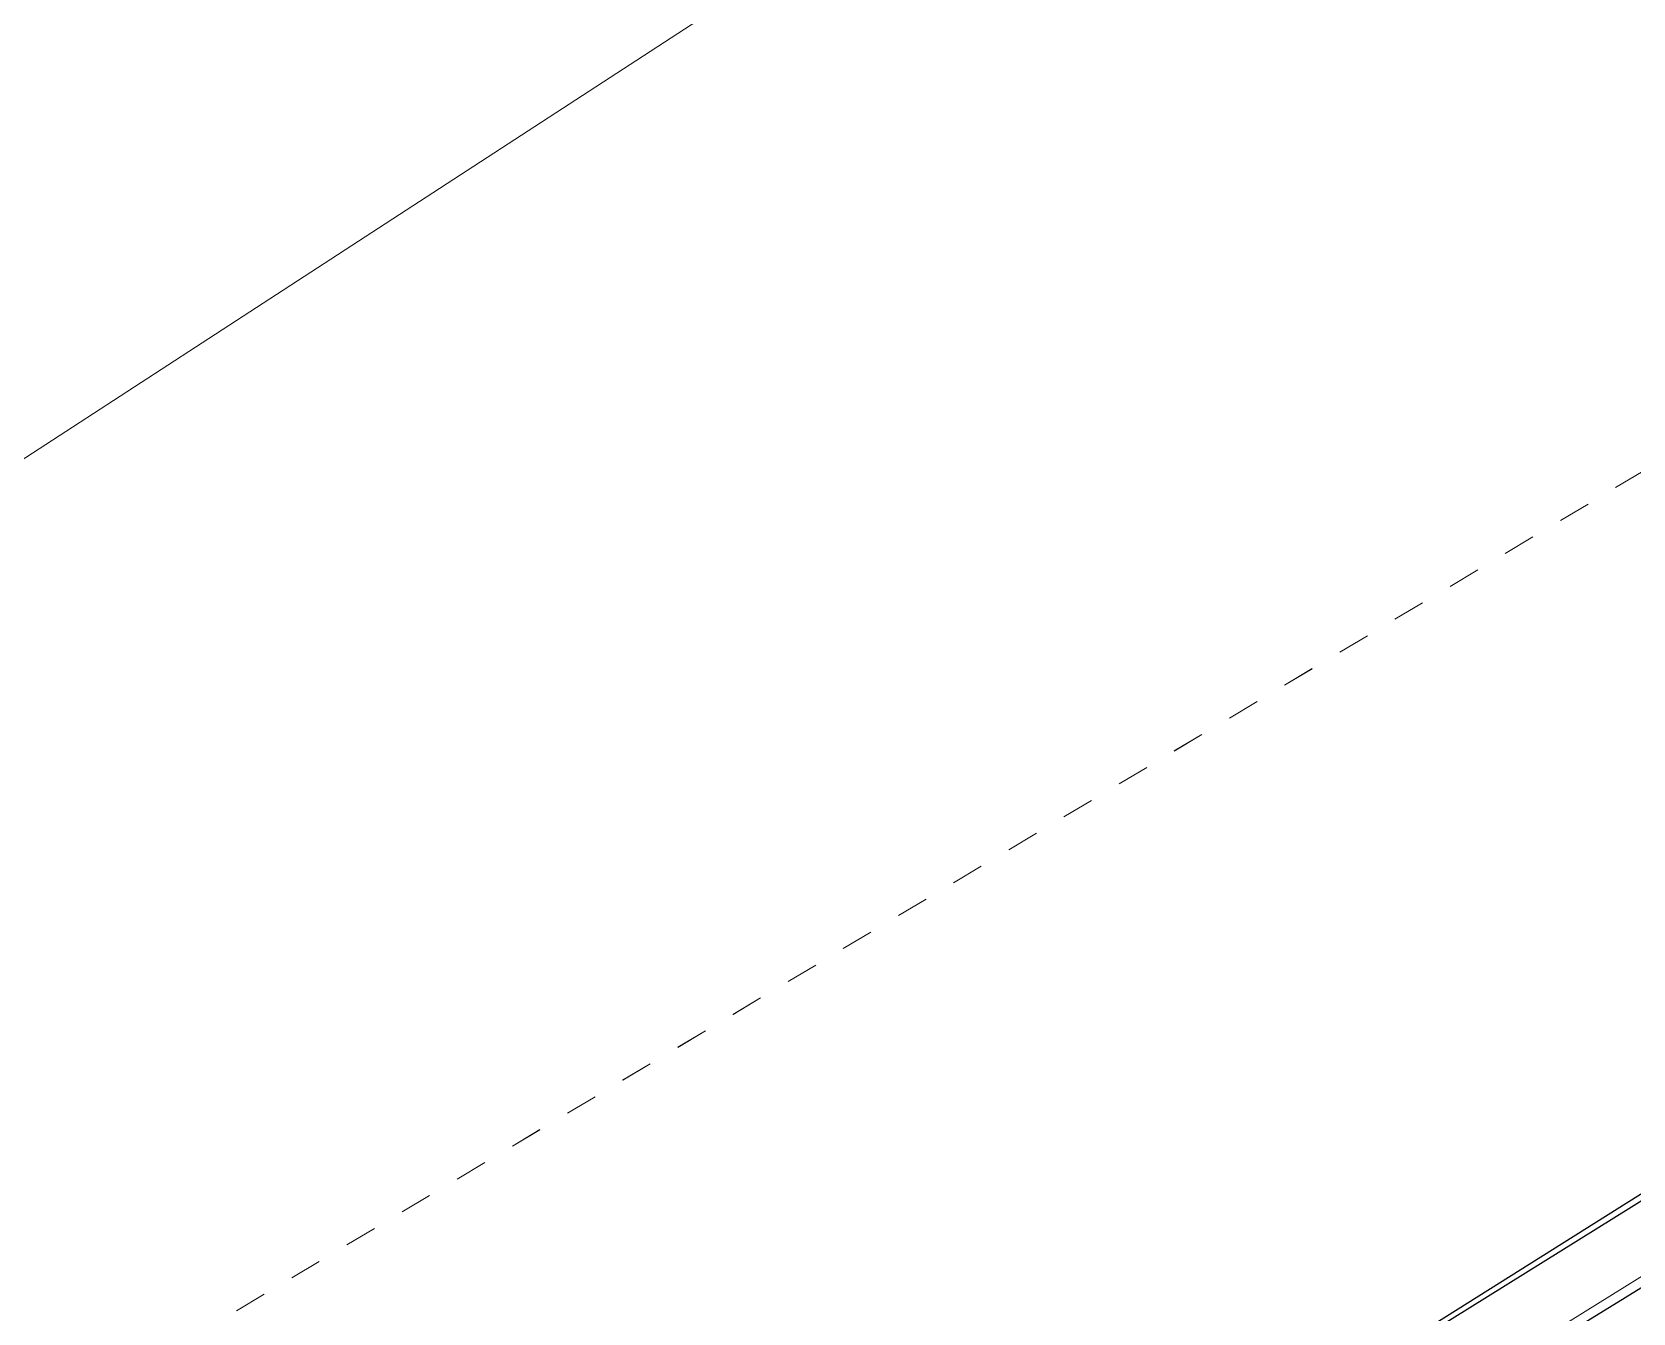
# Model space of a CAD drawing. Header units: metres. Extents: x 3 to 509016, y 4 to 6969473.
# Drawn here: x 507750.755 to 507755.74, y 6967253.16 to 6967257.147 of the extents above; entities that cross this region are included whole.
import ezdxf

# ---------------------------------------------------------------- set-up
doc = ezdxf.new("R2010")
doc.units = ezdxf.units.M
doc.linetypes.add('AEC_Double Dash', pattern=[0.039, 0.015, -0.004, 0.006, -0.004, 0.006, -0.004])
for name, color, linetype, lineweight in [('A-FLOR', 252, 'Continuous', 5), ('C-PROP-LINE', 252, 'AEC_Double Dash', 5), ('W_AG_PIPES_N', 252, 'EXISTING_WATER', 0)]:
    doc.layers.add(name, color=color, linetype=linetype, lineweight=lineweight)
for name, color, linetype in [('mga2020bdy', 252, 'Continuous'), ('mga2020ROAD_KERB_LIP', 252, 'Continuous'), ('STRINGS LIP', 60, 'Continuous'), ('XREF', 7, 'Continuous')]:
    doc.layers.add(name, color=color, linetype=linetype)
doc.styles.get("Standard").update_dxf_attribs({"font": 'ARIALN.TTF'})
doc.linetypes.add('EXISTING_WATER', pattern='A,2,-2,2,-2,2,-2,["W",Standard,S=2.5,R=0,X=0,Y=-1.25],-4.4,2,-2,2,-2', length=24.4)

# ---------------------------------------------------------------- blocks, each defined once
blk = doc.blocks.new('25027_BNP_Skygate Play-Sheet - 000101 - SITE PLAN')
at = {"layer": 'A-FLOR'}
blk.add_line((-2226867.7, 4029426.1), (-2226891.1, 4021174.9), dxfattribs=at)
at = {"layer": 'C-PROP-LINE'}
blk.add_line((-2223988.2, 4059890.8), (-2225150.5, 4003276.3), dxfattribs=at)
blk = doc.blocks.new('XE_ARCH')
at = {"xscale": 0.001, "yscale": 0.001, "zscale": 0.001, "rotation": 121.996}
blk.add_blockref('25027_BNP_Skygate Play-Sheet - 000101 - SITE PLAN', (509988.1258, 6971273.7702), dxfattribs=at)
blk = doc.blocks.new('XE_LOT BOUNDARY')
at = {"layer": 'C-PROP-LINE'}
blk.add_line((507723.3955, 6967236.4649), (507772.0253, 6967265.477), dxfattribs=at)
blk = doc.blocks.new('XE_SURVEY')
at = {"layer": 'mga2020bdy'}
blk.add_polyline3d([(507722.5905, 6967232.6075, 4.3474), (507725.1204, 6967234.2155, 4.3986), (507729.3938, 6967236.8067, 4.4566), (507733.0248, 6967239.0482, 4.469), (507736.0993, 6967240.9477, 4.4527), (507736.6834, 6967241.3067, 4.4393), (507736.9844, 6967241.4339, 4.4329), (507737.975, 6967242.3757, 4.4239), (507738.0041, 6967242.4202, 4.4222), (507740.823, 6967244.1743, 4.4566), (507752.055, 6967251.1994, 4.5262), (507759.1248, 6967255.6432, 4.4809), (507762.5143, 6967257.7594, 4.509), (507764.0703, 6967258.6973, 4.5203), (507768.0649, 6967260.9222, 4.5487), (507768.4417, 6967261.119, 4.552), (507772.9333, 6967263.3018, 4.591), (507777.8674, 6967265.5383, 4.6363), (507783.8819, 6967268.22, 4.6925)], dxfattribs=at)
at = {"layer": 'mga2020ROAD_KERB_LIP'}
blk.add_polyline3d([(507783.8819, 6967268.22, 4.6925), (507777.8674, 6967265.5383, 4.6363), (507772.9333, 6967263.3018, 4.591), (507768.4417, 6967261.119, 4.552), (507768.0649, 6967260.9222, 4.5487), (507764.0703, 6967258.6973, 4.5203), (507762.5143, 6967257.7594, 4.509), (507759.1248, 6967255.6432, 4.4809), (507757.4654, 6967254.5665, 4.4958), (507752.055, 6967251.1994, 4.5262), (507746.2396, 6967247.5524, 4.5016), (507740.823, 6967244.1743, 4.4566), (507737.975, 6967242.3757, 4.4239)], dxfattribs=at)
at = {"layer": 'W_AG_PIPES_N', "flags": 128}
blk.add_lwpolyline([(507702.4172, 6967273.3634), (507705.0601, 6967269.1191), (507709.0235, 6967262.752), (507711.6926, 6967258.524), (507714.6346, 6967253.877), (507717.2938, 6967249.6429), (507719.906, 6967245.3795), (507722.5917, 6967240.9962), (507725.2847, 6967240.0352), (507726.9145, 6967241.1936), (507727.3328, 6967241.4675), (507729.4243, 6967242.837), (507731.0975, 6967243.9326), (507731.9341, 6967244.4804), (507733.6074, 6967245.576), (507735.7899, 6967246.7933), (507740.1595, 6967249.2222), (507744.4661, 6967251.7625), (507746.9876, 6967253.3875), (507753.2765, 6967257.4741), (507757.4619, 6967260.2094), (507758.2957, 6967260.7614), (507758.8027, 6967261.0652), (507760.1191, 6967261.5646), (507760.3214, 6967262.0179), (507763.0586, 6967268.4605), (507765.0137, 6967273.0624), (507765.0318, 6967273.9682), (507763.1397, 6967277.6032), (507762.9266, 6967277.9441), (507761.6016, 6967280.0641), (507756.0315, 6967288.9649), (507751.7466, 6967295.7206), (507749.3363, 6967299.5206), (507747.747, 6967302.0647)], dxfattribs=at)
blk = doc.blocks.new('XD_DESIGN_1')
at = {"layer": 'STRINGS LIP', "color": 60, "linetype": 'Continuous', "lineweight": -3}
blk.add_polyline3d([(507739.7938, 6967240.6545, 4.5), (507750.7608, 6967250.1603, 4.6008), (507764.6279, 6967258.6941, 4.626), (507767.8185, 6967260.6875, 4.6018), (507767.9299, 6967260.7572, 4.601), (507769.3113, 6967261.5314, 4.5891), (507772.9333, 6967263.3018, 4.62)], dxfattribs=at)
blk = doc.blocks.new('XD_DESIGN_2')
at = {"layer": 'STRINGS LIP', "color": 60, "linetype": 'Continuous', "lineweight": -3}
blk.add_polyline3d([(507739.7938, 6967240.6545, 4.5), (507750.7608, 6967250.1603, 4.6008), (507764.6279, 6967258.6941, 4.626), (507767.8185, 6967260.6875, 4.6018), (507767.9299, 6967260.7572, 4.601), (507769.3113, 6967261.5314, 4.5891), (507772.9333, 6967263.3018, 4.62)], dxfattribs=at)

msp = doc.modelspace()

# ---------------------------------------------------------------- block references
for name in ['XE_ARCH', 'XE_SURVEY']:
    msp.add_blockref(name, (0, 0))
at = {"layer": 'XREF'}
for name in ['XE_ARCH', 'XE_SURVEY', 'XE_LOT BOUNDARY']:
    msp.add_blockref(name, (0, 0), dxfattribs=at)

# ---------------------------------------------------------------- next in the draw order: block references
msp.add_blockref('XD_DESIGN_1', (0, 0))

# ---------------------------------------------------------------- next in the draw order: block references
msp.add_blockref('XD_DESIGN_2', (0, 0), dxfattribs=at)

doc.saveas('drawing.dxf')
